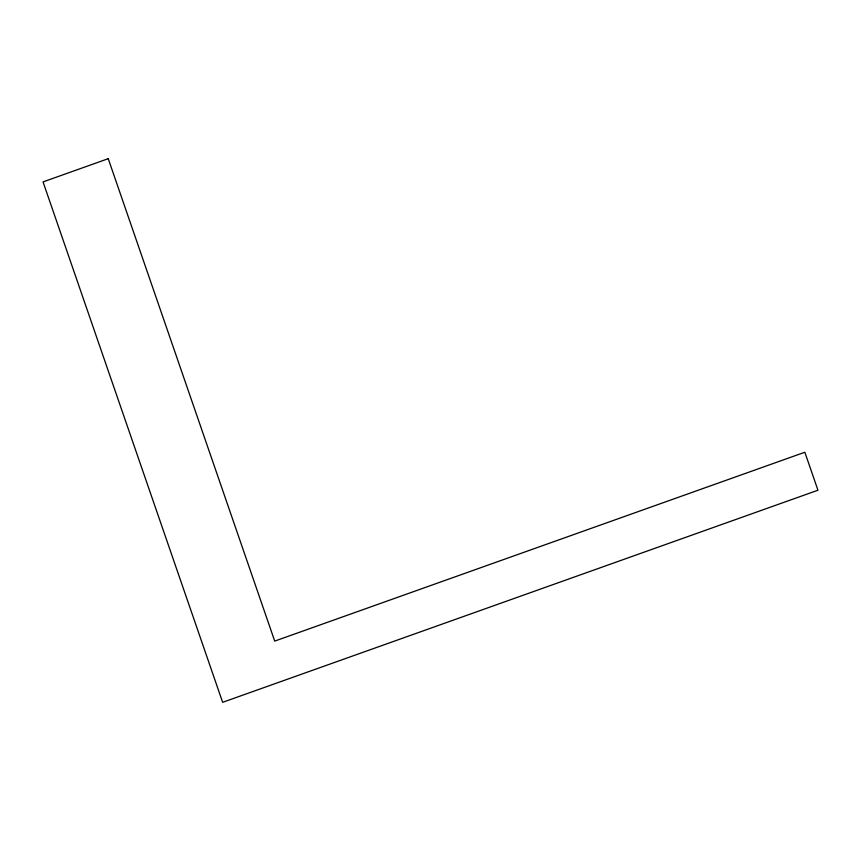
<?xml version="1.0" encoding="UTF-8"?>
<svg xmlns="http://www.w3.org/2000/svg" width="861" height="861" viewBox="0 0 861 861"><rect width="100%" height="100%" fill="white"/><g stroke="black" fill="none" stroke-linecap="round" stroke-linejoin="round"><path stroke-width="1.29" d="M108.238 158.682L43.05 181.908L222.644 702.318L817.95 490.221L804.841 452.24L274.713 641.101L108.238 158.682"/></g></svg>
